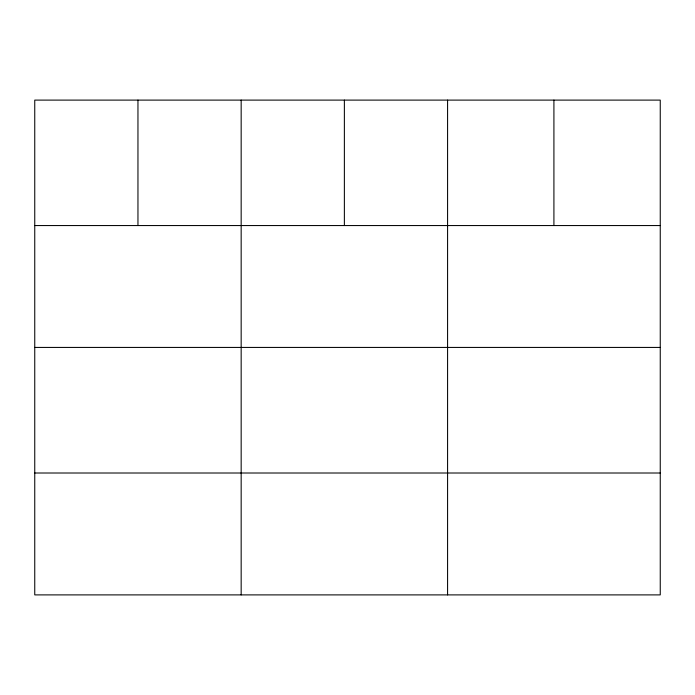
<?xml version="1.0" encoding="UTF-8"?>
<svg xmlns="http://www.w3.org/2000/svg" width="695" height="695" viewBox="0 0 695 695"><rect width="100%" height="100%" fill="white"/><g stroke="black" fill="none" stroke-linecap="round" stroke-linejoin="round"><path stroke-width="1.04" d="M660.25 347.43L660.25 100.106L34.75 100.106L34.75 594.894L660.25 594.894L660.25 347.43L34.75 347.43M34.75 225.554L660.25 225.554M34.75 473.008L660.25 473.008M553.915 100.106L553.915 225.554M447.58 100.106L447.58 594.894M344.373 100.106L344.373 225.554M241.165 100.106L241.165 594.894M137.958 100.106L137.958 225.554"/></g></svg>
